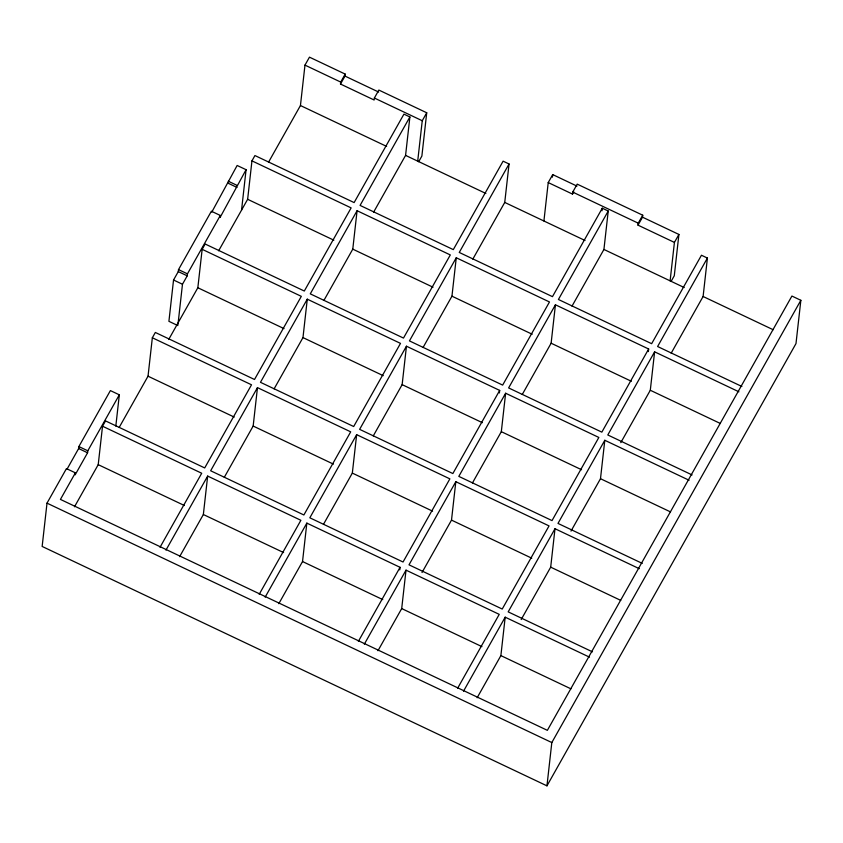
<?xml version="1.0" encoding="UTF-8"?>
<svg xmlns="http://www.w3.org/2000/svg" width="843" height="843" viewBox="0 0 843 843"><rect width="100%" height="100%" fill="white"/><g stroke="black" fill="none" stroke-linecap="round" stroke-linejoin="round"><path stroke-width="1.26" d="M47.008 503.145L42.15 546.443L546.959 785.845L795.992 343.586L800.85 300.298L791.914 296.051L547.37 730.344L60.433 499.414L75.385 472.849L66.449 468.613L47.008 503.145L551.817 742.557L546.959 785.845M75.385 472.849L75.164 474.83L87.577 452.786L87.798 450.805L119.327 394.83L110.391 390.583L78.863 446.569L78.641 448.539L66.85 469.488M74.49 506.791L98.22 464.651L102.53 426.221L105.523 420.91L204.701 467.939L251.52 384.798L152.341 337.769L155.333 332.458L254.512 379.487L301.32 296.346L202.151 249.317L205.144 244.006L304.312 291.035L351.131 207.894L251.952 160.865L254.944 155.555L354.123 202.583L403.934 114.132L409.888 116.956L405.578 155.386L373.649 212.088M115.818 426.105L119.327 394.83M119.263 427.285L148.031 376.199L152.341 337.769M211.793 212.088L237.146 165.47L246.082 169.706L220.097 217.441L220.318 215.46L211.382 211.224L178.505 269.612L178.284 271.594L173.542 280.002L168.916 321.32L177.841 325.567M177.957 324.597L182.478 284.249L187.22 275.83L187.441 273.849L220.318 215.46M168.695 339.497L197.842 287.748L202.151 249.317M179.622 556.654L203.353 514.515L207.663 476.074L300.888 520.289L259.201 594.315M241.551 210.118L246.082 169.706M218.643 250.792L247.642 199.296L251.952 160.865M224.301 477.307L253.163 426.052L257.473 387.622L350.688 431.837L303.88 514.978L210.655 470.763L257.473 387.622M268.517 162.235L300.445 105.533L304.976 65.122L309.465 57.155L345.198 74.1L344.977 76.081L340.498 84.047L374.144 100.011L374.366 98.03L378.855 90.064L426.727 112.772L421.879 156.06L418.665 161.751M274.112 388.855L302.974 337.6L307.284 299.17L400.499 343.386L353.681 426.526L260.466 382.311L307.284 299.17M340.498 84.047L340.72 82.077L345.198 74.1M278.801 603.683L302.532 561.543L306.841 523.113L400.056 567.318L399.772 569.879M323.923 300.403L352.774 249.149L357.084 210.718L450.31 254.934L403.491 338.075L310.277 293.859L357.084 210.718M323.48 524.346L352.332 473.092L356.652 434.661L449.867 478.866L403.049 562.007L309.834 517.802L356.652 434.661M417.706 161.15L422.248 120.739L426.727 112.772M373.28 435.894L402.143 384.64L406.452 346.21L499.678 390.414L499.383 392.975M377.97 650.722L401.7 608.572L406.02 570.142L499.235 614.357L457.549 688.383M423.091 347.442L451.953 296.188L456.263 257.758L549.478 301.963L502.66 385.103L409.445 340.899L456.263 257.758M422.016 572.513L451.511 520.12L455.821 481.69L549.046 525.906L502.228 609.046L409.003 564.831L455.821 481.69M472.818 259.128L504.746 202.425L509.056 163.995L503.102 161.171L453.302 249.623L360.077 205.407L409.888 116.956M472.459 482.923L501.322 431.669L505.631 393.238L598.846 437.454L552.028 520.595L458.813 476.379L505.631 393.238M543.914 220.992L548.224 182.562L552.713 174.596L576.981 186.113M552.418 177.178L552.713 174.596M477.149 697.751L500.879 655.612L505.189 617.181L589.478 657.15M522.27 394.471L551.122 343.217L555.432 304.787L648.657 349.002L648.372 351.563M548.224 182.562L572.492 194.08L572.724 192.099L577.202 184.132L642.724 215.207L642.503 217.178L638.014 225.155L674.421 242.415L670.111 280.845M521.185 619.552L550.69 567.16L555 528.73L639.279 568.698M601.997 210.761L602.281 208.2L608.235 211.024L603.925 249.454L571.997 306.157M570.996 531.101L600.49 478.708L604.8 440.278L689.089 480.247M638.014 225.155L638.235 223.174L642.724 215.207M620.796 442.649L650.301 390.256L654.611 351.826L738.9 391.795M642.503 217.178L678.91 234.449L674.284 275.766L671.07 281.457M671.176 353.196L703.104 296.494L707.414 258.063L701.45 255.239L651.65 343.691L558.424 299.476L608.235 211.024M160.022 547.286L201.709 473.25L102.53 426.221M165.976 550.11L207.663 476.074M265.155 597.139L306.841 523.113M406.452 346.21L359.634 429.35L452.86 473.555L499.678 390.414M509.056 163.995L459.256 252.447L552.471 296.652L602.281 208.2M572.492 194.08L573.777 191.804M358.37 641.354L400.056 567.318M364.324 644.178L406.02 570.142M555.432 304.787L508.624 387.928L601.839 432.143L648.657 349.002M674.421 242.415L678.91 234.449M463.502 691.207L505.189 617.181M555 528.73L508.181 611.87L592.46 651.839M604.8 440.278L557.992 523.419L642.271 563.387M654.611 351.826L607.792 434.967L692.082 474.936M707.414 258.063L657.603 346.515L741.882 386.484M551.817 742.557L800.85 300.298M344.977 76.081L378.633 92.045M304.976 65.122L340.72 82.077M374.366 98.03L422.248 120.739M572.724 192.099L638.235 223.174M300.445 105.533L386.631 146.408M405.578 155.386L485.863 193.468M504.746 202.425L585.042 240.497M603.925 249.454L684.221 287.537M703.104 296.494L773.136 329.708M228.284 181.213L237.22 185.449M228.063 183.184L236.999 187.431M247.642 199.296L333.828 240.171M352.774 249.149L433.017 287.21M451.953 296.188L532.186 334.239M551.122 343.217L631.365 381.278M650.301 390.256L720.343 423.471M178.505 269.612L187.441 273.849M178.284 271.594L187.22 275.83M197.842 287.748L284.028 328.622M302.974 337.6L383.207 375.662M402.143 384.64L482.386 422.691M501.322 431.669L581.554 469.73M600.49 478.708L670.533 511.922M173.542 280.002L182.478 284.249M148.031 376.199L234.217 417.074M253.163 426.052L333.396 464.114M352.332 473.092L432.575 511.143M451.511 520.12L531.754 558.182M550.69 567.16L620.722 600.374M78.863 446.569L87.798 450.805M78.641 448.539L87.577 452.786M98.22 464.651L184.417 505.526M203.353 514.515L283.596 552.565M302.532 561.543L382.764 599.594M401.7 608.572L481.943 646.634M500.879 655.612L570.922 688.826"/></g></svg>
